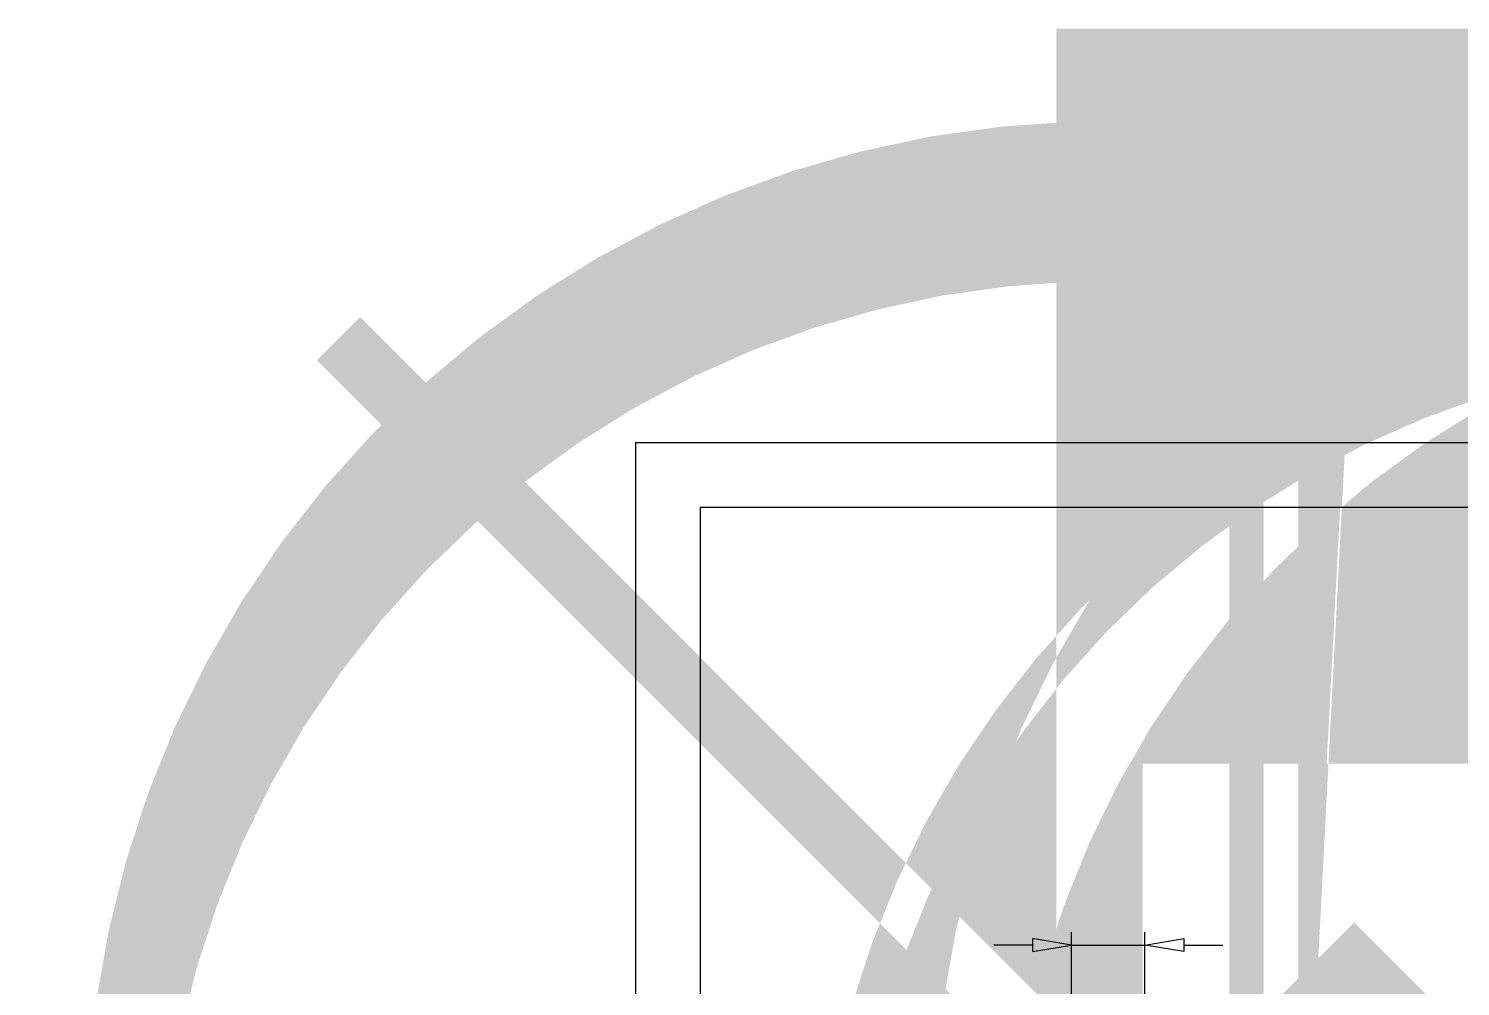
# Model space of a CAD drawing. Extents: x -0.42 to 4.47, y 1.12 to 4.63.
# Drawn here: x -0.424 to 0.605, y 3.946 to 4.634 of the extents above; entities that cross this region are included whole.
import ezdxf

# ---------------------------------------------------------------- set-up
doc = ezdxf.new("R2010")
doc.units = 0
doc.layers.get('0').update_dxf_attribs({"linetype": 'CONTINUOUS'})

msp = doc.modelspace()

# ---------------------------------------------------------------- linework, layer by layer
at = {"color": 7, "const_width": 1.4149999618530273}
for points in [[(0.3148207518125048, 3.926234479933015), (0.28376241604284047, 3.895176144163358)], [(0.998104138745127, 3.926234479933015), (0.3148207518125048, 3.926234479933015)], [(0.998104138745127, 3.926234479933015), (1.0291624745148056, 3.895176144163358)], [(0.4390540948911692, 3.910705312048279), (0.43905409489121183, 3.742990298892252)], [(0.4390540948911692, 3.910705312048279), (0.46390076350689924, 3.9107053120481936)], [(0.46390076350689924, 3.9107053120481936), (0.463900763506949, 3.742990298892167)], [(0.8490241270507752, 3.9107053120481936), (0.8490241270507752, 3.742990298892252)], [(0.8738707956665124, 3.9107053120481936), (0.8490241270507752, 3.9107053120481936)], [(0.8738707956664626, 3.9107053120481936), (0.8738707956665124, 3.742990298892252)], [(0.28376241604280494, 3.4914177791578425), (0.28376241604284047, 3.895176144163358)], [(1.0291624745149122, 3.491417779157871), (1.0291624745148056, 3.895176144163358)], [(0.3784903401402957, 3.8330594726241145), (0.37842603316322254, 3.8349010145856113), (0.378233420275194, 3.8367335847893003), (0.37791344633944135, 3.838548254981106), (0.3774676663816692, 3.8403361842845385), (0.3768982500329727, 3.8420886627044553), (0.37620797560592933, 3.8437971516688094), (0.37540020491800874, 3.8454533273471583), (0.37447887292471194, 3.8470491221180794), (0.37344846846689705, 3.848576760112593), (0.37231401057513835, 3.8500287986815067), (0.37108102773602525, 3.8513981661603367), (0.36975552531072964, 3.852678187786367), (0.36834396183930807, 3.8538626301280203), (0.36685321497829193, 3.8549457203375113), (0.36529054743818534, 3.8559221846562366), (0.3636635714400285, 3.856787263224618), (0.36198021317196094, 3.8575367426634557), (0.3602486750243017, 3.8581669708838433), (0.3584773926412339, 3.8586748778207607), (0.35667499456415186, 3.8590579887618617), (0.3548502628007171, 3.8593144376763178), (0.3530120870070519, 3.8594429775816224), (0.3511694224650981, 3.8594429775816224), (0.3493312466714329, 3.8593144376763178), (0.347506514907991, 3.8590579887618617), (0.34570411683091606, 3.8586748778207607), (0.3439328344478483, 3.8581669708838433), (0.34220129630018903, 3.8575367426634557), (0.3405179380321215, 3.856787263224618), (0.3388909620339646, 3.8559221846562366), (0.33732829449385804, 3.8549457203375113), (0.3358375476328419, 3.8538626301280203), (0.33442598416142033, 3.852678187786367), (0.3331004817361247, 3.8513981661603367), (0.3318674988970116, 3.8500287986815067), (0.3307330410052529, 3.848576760112593), (0.32970263654743803, 3.8470491221180794), (0.32878130455414123, 3.8454533273471583), (0.32797353386622063, 3.8437971516688094), (0.32728325943917724, 3.8420886627044553), (0.3267138430904808, 3.8403361842845385), (0.3262680631327086, 3.838548254981106), (0.32594808919695595, 3.8367335847893003), (0.32569116933185427, 3.8330594726241145)], [(0.9344345504168459, 3.833059472623276), (0.9344988573939119, 3.834901014584773), (0.9346914702819404, 3.836733584788462), (0.9350114442176931, 3.8385482549802674), (0.9354572241754653, 3.8403361842837), (0.9360266405241617, 3.842088662703617), (0.9367169149512051, 3.843797151667971), (0.9375246856391257, 3.84545332734632), (0.9384460176324225, 3.847049122117241), (0.9394764220902374, 3.8485767601117686), (0.9406108799819961, 3.8500287986806683), (0.9418438628211092, 3.8513981661594983), (0.9431693652464048, 3.8526781877855285), (0.9445809287178264, 3.853862630127182), (0.9460716755788425, 3.854945720336673), (0.9476343431189491, 3.8559221846554124), (0.949261319117106, 3.8567872632237794), (0.9509446773851735, 3.8575367426626173), (0.9526762155328328, 3.858166970883005), (0.9544474979159077, 3.8586748778199222), (0.9562498959929826, 3.8590579887610232), (0.9580746277564174, 3.8593144376754793), (0.9599128035500826, 3.859442977580784), (0.9617554680920364, 3.859442977580784), (0.9635936438857016, 3.8593144376754793), (0.9654183756491435, 3.8590579887610232), (0.9672207737262184, 3.8586748778199222), (0.9689920561092862, 3.858166970883005), (0.9707235942569454, 3.8575367426626173), (0.972406952525013, 3.8567872632237794), (0.9740339285231698, 3.8559221846554124), (0.9755965960632764, 3.854945720336673), (0.9770873429242926, 3.853862630127182), (0.9784989063957141, 3.8526781877855285), (0.9798244088210097, 3.8513981661594983), (0.9810573916601228, 3.8500287986806683), (0.9821918495518887, 3.8485767601117686), (0.9832222540096964, 3.847049122117241), (0.9841435860029932, 3.84545332734632), (0.9849513566909138, 3.843797151667971), (0.9856416311179572, 3.842088662703617), (0.9862110474666608, 3.8403361842837), (0.9866568274244258, 3.8385482549802674), (0.9869768013601785, 3.836733584788462), (0.9872337212252802, 3.833059472623276)], [(0.32569116933185427, 3.8330594726241145), (0.32569116933185427, 3.7709428010847716)], [(0.3784903401402957, 3.7709428010847716), (0.3784903401402957, 3.8330594726241145)], [(0.9344345504166753, 3.7709428010840043), (0.9344345504168459, 3.833059472623347)], [(0.9872337212252802, 3.833059472623191), (0.9872337212251097, 3.770942801083862)], [(0.463900763506949, 3.786471968969522), (0.43905409489125446, 3.7864719689693374)], [(0.8738707956665124, 3.786471968969252), (0.8490241270507752, 3.786471968969252)], [(0.3784903401402957, 3.7709428010847716), (0.37842603316322254, 3.769101259123275), (0.378233420275194, 3.7672686889195717), (0.37791344633944135, 3.7654540187277803), (0.3774676663816692, 3.7636660894243477), (0.3768982500329727, 3.761913611004431), (0.37620797560592933, 3.7602051220400767), (0.37540020491800874, 3.758548946361728), (0.37447887292471194, 3.756953151590807), (0.37344846846689705, 3.755425513596279), (0.37231401057513835, 3.7539734750273652), (0.37108102773602525, 3.7526041075485495), (0.36975552531072964, 3.751324085922519), (0.36834396183930807, 3.750139643580866), (0.36685321497829193, 3.749056553371375), (0.36529054743818534, 3.7480800890526353), (0.3636635714400285, 3.7472150104842683), (0.36198021317196094, 3.7464655310454305), (0.3602486750243017, 3.745835302825043), (0.3584773926412339, 3.7453273958881255), (0.35667499456415186, 3.7449442849470245), (0.3548502628007171, 3.7446878360325684), (0.3530120870070519, 3.744559296127264), (0.3511694224650981, 3.744559296127264), (0.3493312466714329, 3.7446878360325684), (0.347506514907991, 3.7449442849470245), (0.34570411683091606, 3.7453273958881255), (0.3439328344478483, 3.745835302825043), (0.34220129630018903, 3.7464655310454305), (0.3405179380321215, 3.7472150104842683), (0.3388909620339646, 3.7480800890526353), (0.33732829449385804, 3.749056553371375), (0.3358375476328419, 3.750139643580866), (0.33442598416142033, 3.751324085922519), (0.3331004817361247, 3.7526041075485495), (0.3318674988970116, 3.7539734750273652), (0.3307330410052529, 3.755425513596279), (0.32970263654743803, 3.756953151590807), (0.32878130455414123, 3.758548946361728), (0.32797353386622063, 3.7602051220400767), (0.32728325943917724, 3.761913611004431), (0.3267138430904808, 3.7636660894243477), (0.3262680631327086, 3.7654540187277803), (0.32594808919695595, 3.7672686889195717), (0.32569116933185427, 3.7709428010847716)], [(0.9344345504166753, 3.770942801083933), (0.9344988573937485, 3.7691012591224364), (0.9346914702817699, 3.7672686889187474), (0.9350114442175226, 3.765454018726942), (0.9354572241752948, 3.763666089423509), (0.9360266405239912, 3.7619136110035925), (0.9367169149510346, 3.7602051220392383), (0.9375246856389623, 3.7585489463608894), (0.938446017632252, 3.7569531515899683), (0.9394764220900669, 3.755425513595455), (0.9406108799818327, 3.753973475026541), (0.9418438628209387, 3.752604107547711), (0.9431693652462414, 3.7513240859216808), (0.9445809287176559, 3.7501396435800274), (0.946071675578672, 3.7490565533705364), (0.9476343431187857, 3.748080089051811), (0.9492613191169355, 3.74721501048343), (0.950944677385003, 3.746465531044592), (0.9526762155326622, 3.7458353028242044), (0.9544474979157371, 3.745327395887287), (0.9562498959928121, 3.744944284946186), (0.958074627756254, 3.74468783603173), (0.959912803549912, 3.7445592961264254), (0.9617554680918659, 3.7445592961264254), (0.963593643885531, 3.74468783603173), (0.9654183756489729, 3.744944284946186), (0.9672207737260479, 3.745327395887287), (0.9689920561091157, 3.7458353028242044), (0.9707235942567749, 3.746465531044592), (0.9724069525248424, 3.74721501048343), (0.9740339285229993, 3.748080089051811), (0.9755965960631059, 3.7490565533705364), (0.977087342924122, 3.7501396435800274), (0.9784989063955436, 3.7513240859216808), (0.9798244088208463, 3.752604107547711), (0.9810573916599523, 3.753973475026541), (0.9821918495517181, 3.755425513595455), (0.9832222540095259, 3.7569531515899683), (0.9841435860028227, 3.7585489463608894), (0.9849513566907433, 3.7602051220392383), (0.9856416311177867, 3.7619136110035925), (0.9862110474664902, 3.763666089423509), (0.9866568274242624, 3.765454018726942), (0.986976801360008, 3.7672686889187474), (0.9872337212251097, 3.770942801083933)], [(0.43905409489121183, 3.742990298892252), (0.43917514401557156, 3.739523867073629), (0.43953770788376545, 3.7360743228340993), (0.4401400122855179, 3.7326584734097565), (0.44097913081056817, 3.7292929586863437), (0.4420509700388777, 3.725994176039606), (0.44335031100800393, 3.7227781977708787), (0.4448708210609098, 3.7196606896533524), (0.4466050923513549, 3.716656842066641), (0.4485446773873534, 3.7137812885430748), (0.4506801275365575, 3.711048036161756), (0.4530010374555715, 3.708470404828546), (0.4554960984051135, 3.7060609532271798), (0.45815315748910024, 3.7038314136563173), (0.46095927096980915, 3.7017926564860915), (0.463900763506949, 3.6999546072233898), (0.46696330664941144, 3.698326222816249), (0.4701319810363671, 3.6969154383386496), (0.4733913460030905, 3.695729125523229), (0.47672552547768277, 3.6947730661036218), (0.48011827462499923, 3.6940519162710643), (0.48355306389210995, 3.693569185940717), (0.488747432122679, 3.693296961660792)], [(0.463900763506949, 3.742990298892167), (0.46396128806912174, 3.7412570829828553), (0.4641425700032187, 3.7395323108630834), (0.464443722204102, 3.737824386150919), (0.46486328146662714, 3.7361416287892126), (0.46539920108077837, 3.734492237465844), (0.46604887156534147, 3.732884248331473), (0.46680912659179796, 3.73132549427271), (0.4676762622370205, 3.729823570479354), (0.46864605475501975, 3.728385793717578), (0.46971377982961826, 3.727019167526919), (0.4708742347891217, 3.7257303518603067), (0.4721217652638927, 3.7245256260596307), (0.4734502948058932, 3.7234108562741994), (0.4748533515462441, 3.7223914776890865), (0.47632409781481044, 3.7214724530577286), (0.4778553693860488, 3.720658260854165), (0.4794397065795195, 3.7199528686153656), (0.4810693890628812, 3.7193597122076483), (0.48273647880017734, 3.7188816824978517), (0.4844328533738391, 3.718521107581566), (0.48615024800739803, 3.7182797424163994), (0.488747432122679, 3.7181436302764297)], [(0.8490241270507752, 3.742990298892252), (0.8489636024885954, 3.7412570829829406), (0.8487823205544984, 3.7395323108631686), (0.8484811683536222, 3.7378243861510043), (0.8480616090910971, 3.736141628789298), (0.8475256894769458, 3.734492237465929), (0.8468760189923827, 3.7328842483315725), (0.8461157639659262, 3.731325494272795), (0.8452486283207037, 3.7298235704794536), (0.8442788358027045, 3.7283857937176634), (0.843211110728106, 3.727019167527004), (0.8420506557686025, 3.725730351860406), (0.8408031252938244, 3.724525626059716), (0.839474595751831, 3.7234108562742847), (0.8380715390114801, 3.722391477689172), (0.8366007927429138, 3.721472453057828), (0.8350695211716754, 3.7206582608542504), (0.8334851839781976, 3.719952868615451), (0.8318555014948359, 3.7193597122077335), (0.8301884117575398, 3.718881682497937), (0.8284920371838851, 3.7185211075816653), (0.8267746425503262, 3.7182797424164846), (0.8241774584350452, 3.718143630276515)], [(0.8738707956665124, 3.742990298892252), (0.8737497465421526, 3.739523867073629), (0.8733871826739588, 3.7360743228340993), (0.8727848782721992, 3.7326584734097565), (0.871945759747156, 3.7292929586863437), (0.8708739205188465, 3.725994176039606), (0.8695745795497203, 3.7227781977708787), (0.8680540694968144, 3.7196606896533524), (0.8663197982063693, 3.716656842066641), (0.8643802131703708, 3.7137812885430748), (0.8622447630211667, 3.711048036161756), (0.8599238531021527, 3.708470404828546), (0.8574287921526107, 3.7060609532271798), (0.8547717330686169, 3.7038314136563173), (0.851965619587908, 3.7017926564860915), (0.8490241270507752, 3.6999546072233898), (0.8459615839083057, 3.698326222816249), (0.8427929095213571, 3.6969154383386496), (0.8395335445546337, 3.695729125523229), (0.8361993650800414, 3.6947730661036218), (0.8328066159327179, 3.6940519162710643), (0.8293718266656143, 3.693569185940717), (0.8241774584350452, 3.693296961660792)], [(0.824177458435102, 3.718143630276515), (0.48874743212272165, 3.7181436302764155)], [(0.8241774584351447, 3.693296961660792), (0.4887474321227572, 3.693296961660792)], [(0.3769374233517979, 3.3982427718488566), (0.28376241604280494, 3.4914177791578425)], [(0.9359874672059334, 3.398242771848871), (1.0291624745149122, 3.491417779157871)], [(0.9359874672059334, 3.398242771848871), (0.3769374233517979, 3.3982427718488566)]]:
    msp.add_lwpolyline(points, dxfattribs=at)
at = {"color": 7}
for points in [[(0.012268903262757647, 4.336322978427958), (0.012268903262757647, 1.569025261350589)], [(0.012268903262757647, 4.336322978427958), (3.9256192102408676, 4.336322978427958)], [(0.05885640691726479, 4.289735474773465), (0.05885640691726479, 1.615612765005082)], [(3.8790317065863675, 4.289735474773465), (0.05885640691726479, 4.289735474773465)]]:
    msp.add_lwpolyline(points, dxfattribs=at)
at = {"color": 5, "const_width": 6.211667181e-09}
for points in [[(0.3319186178664566, 3.9998094924170857), (0.3290699797329637, 4.002040353665052), (0.32814331431604415, 4.005510582273018), (0.3301167684446753, 4.010639656424345), (0.33536787247388133, 4.012717980151095), (0.34067045791513095, 4.010591988448965), (0.3426782329851292, 4.005415246322258), (0.3417601478035479, 4.002030820069976), (0.33897157131744393, 3.9998094924170857), (0.34249804804294826, 3.99710195141526), (0.34370786122615016, 3.9926402289193135), (0.34142551862521486, 3.9866149968307667), (0.3354193538859249, 3.984174396491099), (0.3294131891466421, 3.9866245304258427), (0.3271308465457139, 3.992735564870088), (0.3283749806702758, 3.9973021569118856), (0.3319186178664566, 3.9998094924170857)], [(0.3237502338210305, 4.001086994157376), (0.30713889819922713, 4.001086994157376), (0.30713889819922713, 4.0042902821031845), (0.3237502338210305, 4.0042902821031845), (0.3237502338210305, 4.001086994157376)], [(0.3313008409218412, 4.005624985413945), (0.3324505924576542, 4.002383563087818), (0.3354365143566156, 4.00112512853768), (0.33836237460818097, 4.002374029492742), (0.3395035459086415, 4.00543431351241), (0.33832805366681384, 4.00860900067299), (0.33540219341524846, 4.009896036008357), (0.33246775292833775, 4.008637601458219), (0.3313008409218412, 4.005624985413945)], [(0.35647525141479974, 3.991972877263933), (0.3597185803740146, 3.992277952306395), (0.36139172626567273, 3.9883215103495218), (0.3645578331068151, 3.986996340633837), (0.36833313665722045, 3.9888649252688992), (0.3698775790187554, 3.993822394708843), (0.3683931983046165, 3.998455721916173), (0.3645063516947573, 4.000152701839852), (0.3618121577974236, 3.999399547828773), (0.35992450602221737, 3.9974451608380264), (0.3570243864766809, 3.997864639021415), (0.35946117331376115, 4.012222233207098), (0.3719711564421644, 4.012222233207098), (0.3719711564421644, 4.008942676500681), (0.36193228109220854, 4.008942676500681), (0.3605766039081999, 4.001430203580142), (0.3653300542875826, 4.003184385074277), (0.37089004678909276, 4.000648448783849), (0.3731552289193374, 3.994127469751291), (0.3711646143200298, 3.9875683563384428), (0.3645578331068151, 3.984174396491099), (0.35895493942859247, 3.9863099217883047), (0.35647525141479974, 3.991972877263933)], [(0.3931300167951335, 4.001086994157376), (0.3765186811733372, 4.001086994157376), (0.3765186811733372, 4.0042902821031845), (0.3931300167951335, 4.0042902821031845), (0.3931300167951335, 4.001086994157376)], [(0.30713889819922713, 3.9926020945390093), (0.30713889819922713, 3.995805382484818), (0.3237502338210305, 3.995805382484818), (0.3237502338210305, 3.9926020945390093), (0.30713889819922713, 3.9926020945390093)], [(0.3303055336221874, 3.992716497679922), (0.330931890802141, 3.9898754863470316), (0.33279380187132546, 3.987749494644902), (0.33545367482729205, 3.986996340633837), (0.33910885508291955, 3.9885789174165893), (0.3405503346203531, 3.9926020945390093), (0.3390659539062071, 3.9967015404220376), (0.33535071200319067, 3.998322251585094), (0.33173843292427563, 3.9967206076121897), (0.3303055336221874, 3.992716497679922)], [(0.3765186811733372, 3.9926020945390093), (0.3765186811733372, 3.995805382484818), (0.3931300167951335, 3.995805382484818), (0.3931300167951335, 3.9926020945390093), (0.3765186811733372, 3.9926020945390093)], [(0.3484441511348422, 3.984651076244944), (0.3484441511348422, 3.988559850226437), (0.35196204762499406, 3.988559850226437), (0.35196204762499406, 3.984651076244944), (0.3484441511348422, 3.984651076244944)]]:
    msp.add_lwpolyline(points, dxfattribs=at)
at = {"color": 5}
for points in [[(0.32569116933185427, 3.8330594726241145), (0.32569116933185427, 3.98465107476396)], [(0.3784903401402957, 3.8330594726241145), (0.3784903401402957, 3.98465107476396)], [(0.2977386671391571, 3.9753335740330584), (0.2697861649464528, 3.9753335740330584)], [(0.2977386671391571, 3.979992324398509), (0.2977386671391571, 3.9706748236676077), (0.32569116933185427, 3.9753335740330584), (0.32569116933185427, 3.9753335740330584), (0.2977386671391571, 3.979992324398509)], [(0.32569116933185427, 3.9753335740330584), (0.3784903401402957, 3.9753335740330584)], [(0.4064428423329929, 3.979992324398509), (0.4064428423329929, 3.9706748236676077), (0.3784903401402957, 3.9753335740330584), (0.3784903401402957, 3.9753335740330584), (0.4064428423329929, 3.979992324398509)], [(0.4064428423329929, 3.9753335740330584), (0.43439534452569717, 3.9753335740330584)]]:
    msp.add_lwpolyline(points, dxfattribs=at)

doc.saveas('drawing.dxf')
